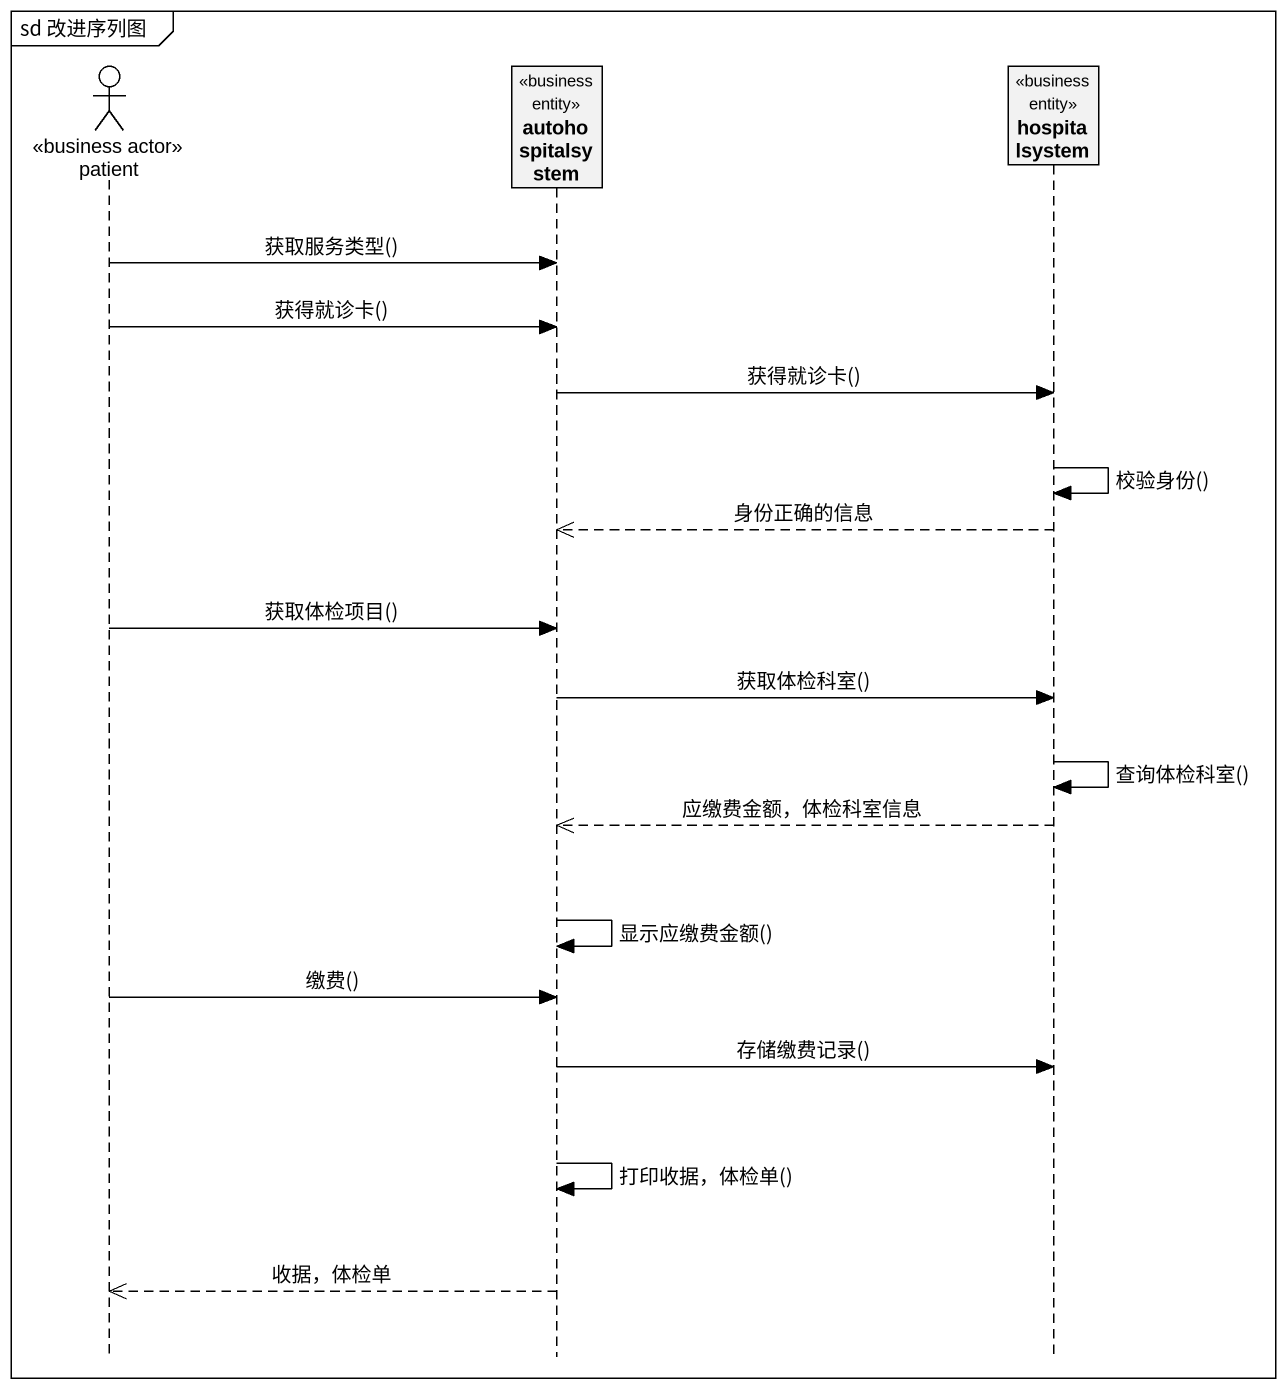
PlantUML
@startuml
mainframe sd 改进序列图
hide footbox
actor patient <<business actor>>
participant autohospitalsystem <<business entity>>
participant hospitalsystem <<business entity>>

patient -> autohospitalsystem : 获取服务类型()
patient -> autohospitalsystem : 获得就诊卡()
autohospitalsystem -> hospitalsystem : 获得就诊卡()
hospitalsystem -> hospitalsystem : 校验身份()
hospitalsystem -->> autohospitalsystem : 身份正确的信息
patient -> autohospitalsystem : 获取体检项目()
autohospitalsystem -> hospitalsystem : 获取体检科室()
hospitalsystem -> hospitalsystem : 查询体检科室()
hospitalsystem -->> autohospitalsystem : 应缴费金额，体检科室信息
autohospitalsystem -> autohospitalsystem : 显示应缴费金额()
patient -> autohospitalsystem : 缴费()
autohospitalsystem -> hospitalsystem : 存储缴费记录()
autohospitalsystem -> autohospitalsystem : 打印收据，体检单()
autohospitalsystem -->> patient : 收据，体检单
@enduml
